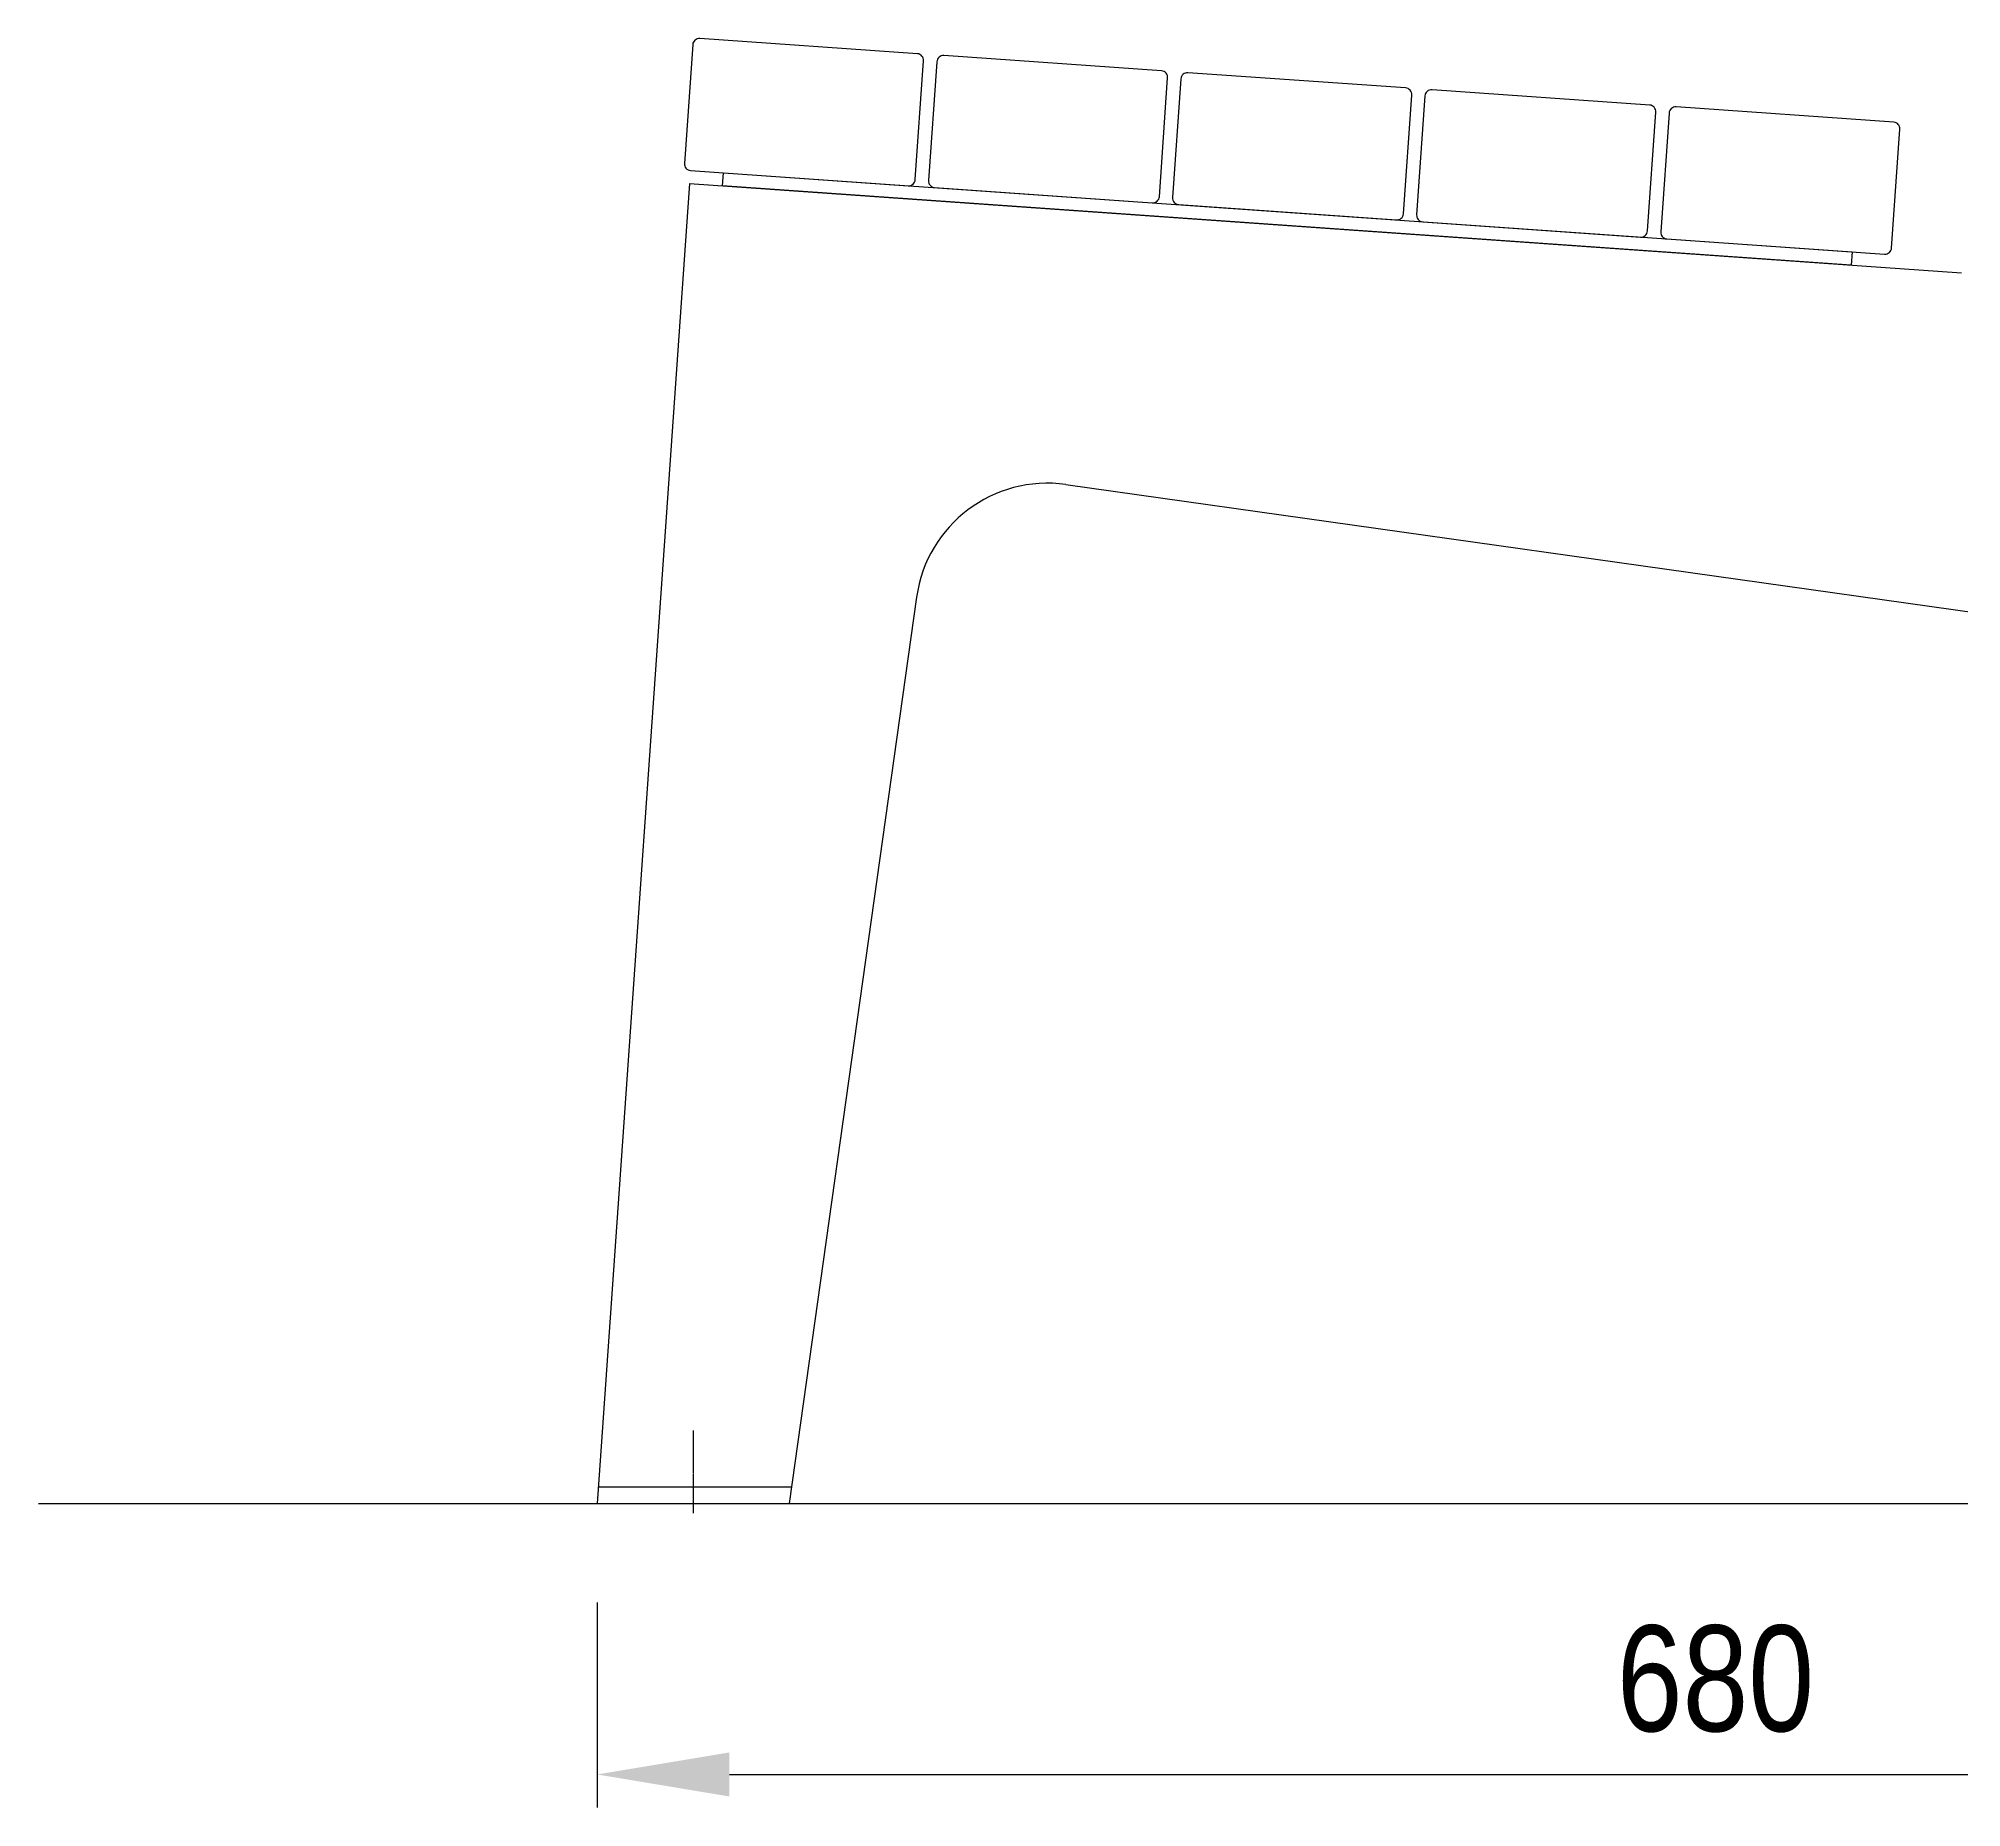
# Model space of a CAD drawing. Header units: millimetres. Extents: x 11004 to 16944, y 3085 to 7285.
# Drawn here: x 11935 to 12517, y 5918 to 6453 of the extents above; entities that cross this region are included whole.
import ezdxf

# ---------------------------------------------------------------- set-up
doc = ezdxf.new("R2010")
doc.units = ezdxf.units.MM
doc.header["$LTSCALE"] = 0.3
doc.linetypes.add('DashDot', pattern=[15, 9, -3, 0, -3])
doc.styles.add('SEACAD_Arial', font='arial.ttf', dxfattribs={"width": 0.8})
doc.dimstyles.new('ISO-25', dxfattribs={"dimtxt": 1.6, "dimasz": 2, "dimexe": 0.5, "dimexo": 1.5, "dimtad": 1, "dimdec": 0, "dimtxsty": 'SEACAD_Arial', "dimcen": 2, "dimadec": 0, "dimazin": 0, "dimtfac": 1, "dimtdec": 0, "dimtmove": 0, "dimatfit": 3, "dimfxl": 1, "dimarcsym": 0})

# ---------------------------------------------------------------- blocks, each defined once
blk = doc.blocks.new('*D137')
at = {"color": 0, "lineweight": -2, "transparency": 16777216}
for p, q in [((12104.41, 5980.45), (12104.41, 5918.5)), ((12780.82, 5980.45), (12780.82, 5918.5)), ((12144.41, 5928.5), (12740.82, 5928.5))]:
    blk.add_line(p, q, dxfattribs=at)
at = {"color": 0, "transparency": 16777216}
for points in [[(12144.41, 5935.16), (12144.41, 5921.83), (12104.41, 5928.5)], [(12740.82, 5935.16), (12740.82, 5921.83), (12780.82, 5928.5)]]:
    blk.add_solid(points, dxfattribs=at)
at = {"layer": 'Defpoints', "color": 0, "transparency": 16777216}
for p in [(12104.41, 6010.45), (12780.82, 6010.45), (12780.82, 5928.5)]:
    blk.add_point(p, dxfattribs=at)
at = {"color": 0, "transparency": 16777216, "insert": (12442.62, 5957.34), "char_height": 32, "attachment_point": 5, "style": 'SEACAD_Arial'}
blk.add_mtext('680', dxfattribs=at)

msp = doc.modelspace()

# ---------------------------------------------------------------- linework, layer by layer
for p, q in [((12132.37, 6409.47), (12104.41, 6010.45)), ((12132.37, 6409.47), (12517.04, 6382.52)), ((12246.19, 6318.5), (12560.97, 6274.22)), ((12201.01, 6284.46), (12162.46, 6010.45)), ((12104.76, 6015.45), (12163.16, 6015.45)), ((12104.41, 6010.45), (12162.46, 6010.45))]:
    msp.add_line(p, q)
at = {"color": 0, "linetype": 'DashDot', "ltscale": 0.1}
msp.add_line((12133.43, 6032.45), (12133.43, 6007.45), dxfattribs=at)
at = {"color": 7, "linetype": 'Continuous'}
msp.add_line((11935.45, 6010.45), (12887.45, 6010.45), dxfattribs=at)
for points in [[(12132.65, 6413.46), (12198.48, 6408.85, 0.414214), (12200.62, 6410.7), (12203.14, 6446.61, 0.414214), (12201.28, 6448.75), (12135.44, 6453.36, 0.414214), (12133.31, 6451.51), (12130.79, 6415.59, 0.414214)], [(12206.47, 6408.29), (12272.3, 6403.67, 0.414214), (12274.44, 6405.53), (12276.95, 6441.44, 0.414214), (12275.1, 6443.58), (12209.26, 6448.19, 0.414214), (12207.13, 6446.33), (12204.61, 6410.42, 0.414214)], [(12280.28, 6403.12), (12346.12, 6398.5, 0.414214), (12348.26, 6400.36), (12350.77, 6436.27, 0.414214), (12348.92, 6438.4), (12283.08, 6443.02, 0.414214), (12280.95, 6441.16), (12278.43, 6405.25, 0.414214)], [(12354.1, 6397.94), (12419.94, 6393.33, 0.414214), (12422.08, 6395.19), (12424.59, 6431.1, 0.414214), (12422.74, 6433.23), (12356.9, 6437.85, 0.414214), (12354.76, 6435.99), (12352.25, 6400.08, 0.414214)], [(12427.92, 6392.77), (12493.76, 6388.16, 0.414214), (12495.9, 6390.01), (12498.41, 6425.92, 0.414214), (12496.56, 6428.06), (12430.72, 6432.67, 0.414214), (12428.58, 6430.82), (12426.07, 6394.91, 0.414214)]]:
    msp.add_lwpolyline(points, format="xyb", close=True)
msp.add_lwpolyline([(12142.62, 6412.76), (12483.93, 6388.85), (12483.65, 6384.86), (12142.34, 6408.77), (12142.62, 6412.76)])
msp.add_arc((12240.62, 6278.89), 40, 81.99203, 171.99203)

# ---------------------------------------------------------------- dimensions: what is measured, and where the dimension line sits
dim = msp.add_linear_dim(base=(12780.82, 5928.5), p1=(12104.41, 6010.45), p2=(12780.82, 6010.45), dimstyle='ISO-25', override={"dimrnd": 10})
dim.commit()
dim.dimension.update_dxf_attribs({"geometry": '*D137', "text_midpoint": (12442.62, 5957.34)})

doc.saveas('drawing.dxf')
